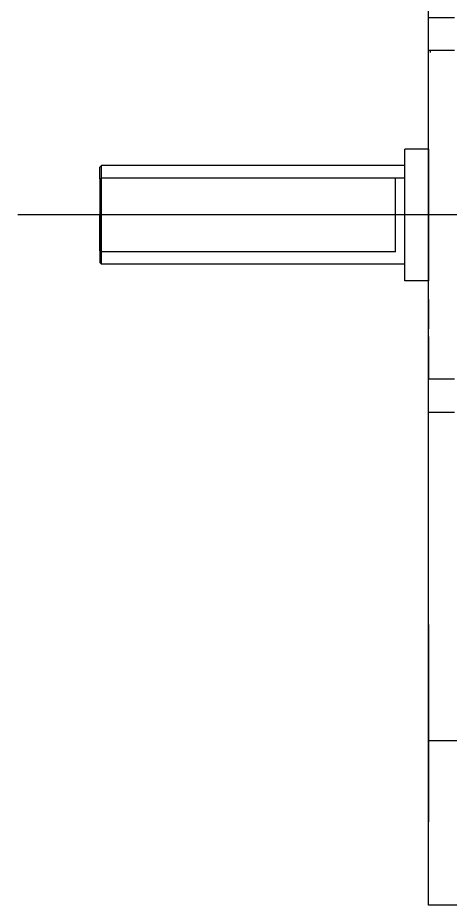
# Model space of a CAD drawing. Extents: x -38 to 38, y -21 to 21.
# Drawn here: x -38 to -24.83, y -21 to 6 of the extents above; entities that cross this region are included whole.
import ezdxf

# ---------------------------------------------------------------- set-up
doc = ezdxf.new("R2010")
doc.units = 0
doc.layers.get('0').update_dxf_attribs({"linetype": 'continuous'})

# ---------------------------------------------------------------- blocks, each defined once
blk = doc.blocks.new('MIRROR')
at = {"color": 0}
for p, q in [((-25.5, -16), (-25.5, 16)), ((-21.5, -16), (-25.5, -16)), ((-21.5, -21), (-25.5, -21))]:
    blk.add_line(p, q, dxfattribs=at)
for points in [[(-25.5, 5), (-25.5, 6)], [(-25.5, -6), (-25.5, -5)], [(-25.5, -12.462), (-25.5, -15.462), (-25.5, -18.462)], [(-25.5, -21), (-25.5, -19.536), (-25.5, -16)]]:
    blk.add_lwpolyline(points, dxfattribs=at)
blk = doc.blocks.new('MIRROR001')
at = {"color": 0}
for p, q in [((-24.7, 6), (-25.5, 6)), ((-25.5, -5), (-25.5, 5)), ((-24.7, 5), (-25.5, 5)), ((-35.5, 1.45), (-35.45, 1.5)), ((-26.22, 1.5), (-35.45, 1.5)), ((-35.5, 1.095), (-35.5, -1.095)), ((-26.5, 1.118), (-35.45, 1.118)), ((-35.45, -1.118), (-35.45, 1.118)), ((-26.5, -1.118), (-35.45, -1.118)), ((-35.5, -1.45), (-35.45, -1.5)), ((-26.22, -1.5), (-35.45, -1.5)), ((-25.5, -2), (-26.22, -2)), ((-24.7, -5), (-25.5, -5)), ((-25.5, -6), (-24.7, -6))]:
    blk.add_line(p, q, dxfattribs=at)
for points in [[(-25.5, 5), (-25.5, 6)], [(-25.5, 5), (-25.5, 5.05)], [(-25.45, 5), (-25.45, 4.941)], [(-26.22, -2), (-26.22, 2)], [(-25.5, 2), (-26.22, 2)], [(-25.5, 2), (-25.5, -2)], [(-35.5, 1.095), (-35.5, 1.45)], [(-35.45, 1.118), (-35.45, 1.5)], [(-35.45, 1.118), (-35.5, 1.095)], [(-26.5, -1.118), (-26.5, 1.118)], [(-26.22, 1.118), (-26.5, 1.118)], [(-35.5, -1.095), (-35.5, 0)], [(-35.5, 0), (-35.5, 0)], [(-35.5, -1.095), (-35.5, -1.45)], [(-35.5, -1.095), (-35.45, -1.118)], [(-35.45, -1.5), (-35.45, -1.118)], [(-25.5, -2.567), (-25.5, -3.467)], [(-25.5, -3.7), (-25.5, -5)], [(-25.5, -6), (-25.5, -5)]]:
    blk.add_lwpolyline(points, dxfattribs=at)

msp = doc.modelspace()

# ---------------------------------------------------------------- linework, layer by layer
at = {"color": 0}
msp.add_lwpolyline([(0, 0), (-38, 0)], dxfattribs=at)

# ---------------------------------------------------------------- block references
for name in ['MIRROR', 'MIRROR001']:
    msp.add_blockref(name, (0, 0), dxfattribs=at)

doc.saveas('drawing.dxf')
